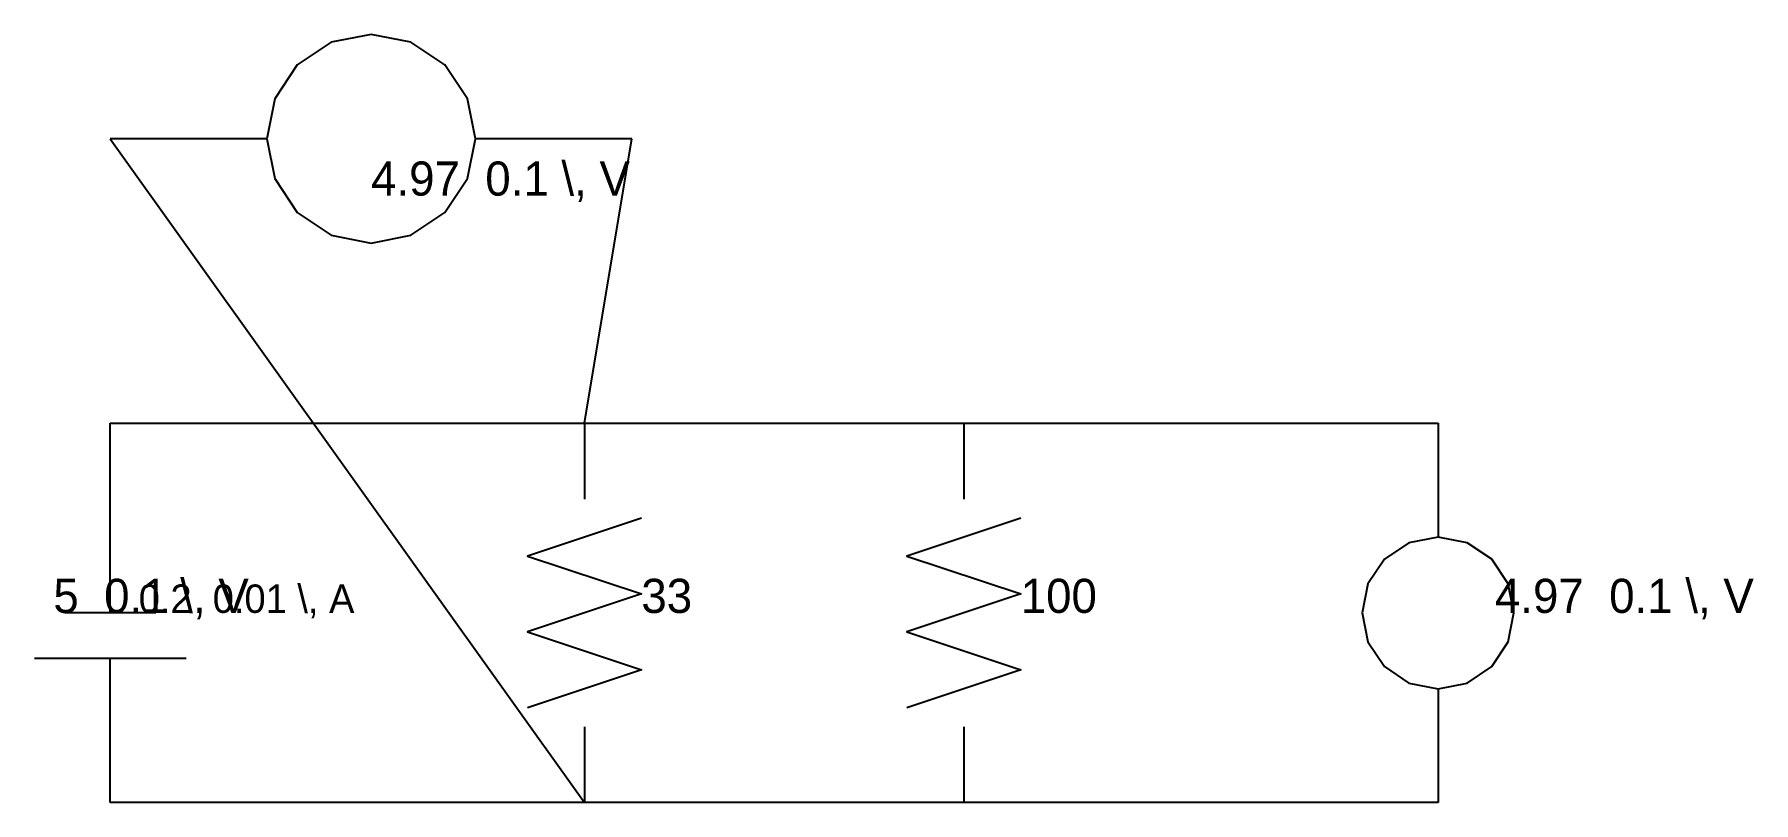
# Model space of a CAD drawing. Extents: x -4 to 86.6, y 0 to 40.5.
import ezdxf

# ---------------------------------------------------------------- set-up
doc = ezdxf.new("R2010")
doc.units = 0
for name, color, linetype in [('CIRCUIT', 7, 'CONTINUOUS'), ('CURRENT', 4, 'CONTINUOUS'), ('LABELS', 3, 'CONTINUOUS')]:
    doc.layers.add(name, color=color, linetype=linetype)

msp = doc.modelspace()

# ---------------------------------------------------------------- linework, layer by layer
at = {"layer": 'CIRCUIT'}
for p, q in [((8.25, 35), (0, 35)), ((0, 35), (25, 0)), ((27.5, 35), (19.25, 35)), ((25, 20), (27.5, 35)), ((0, 10), (0, 20)), ((0, 20), (20, 20)), ((20, 20), (25, 20)), ((25, 20), (25, 16)), ((25, 20), (45, 20)), ((45, 20), (45, 16)), ((45, 20), (70, 20)), ((70, 20), (70, 14)), ((2.4, 10), (-2.4, 10)), ((4, 7.6), (-4, 7.6)), ((0, 0), (0, 7.6)), ((70, 6), (70, 0)), ((25, 4), (25, 0)), ((45, 4), (45, 0)), ((25, 0), (0, 0)), ((45, 0), (25, 0)), ((70, 0), (25, 0))]:
    msp.add_line(p, q, dxfattribs=at)
for points in [[(8.25, 35), (8.6687, 32.8952), (9.8609, 31.1109), (11.6452, 29.9187), (13.75, 29.5), (15.8548, 29.9187), (17.6391, 31.1109), (18.8313, 32.8952), (19.25, 35), (18.8313, 37.1048), (17.6391, 38.8891), (15.8548, 40.0813), (13.75, 40.5), (11.6452, 40.0813), (9.8609, 38.8891), (8.6687, 37.1048), (8.25, 35)], [(28, 15), (22, 13), (28, 11), (22, 9), (28, 7), (22, 5)], [(48, 15), (42, 13), (48, 11), (42, 9), (48, 7), (42, 5)], [(70, 6), (71.5307, 6.3045), (72.8284, 7.1716), (73.6955, 8.4693), (74, 10), (73.6955, 11.5307), (72.8284, 12.8284), (71.5307, 13.6955), (70, 14), (68.4693, 13.6955), (67.1716, 12.8284), (66.3045, 11.5307), (66, 10), (66.3045, 8.4693), (67.1716, 7.1716), (68.4693, 6.3045), (70, 6)]]:
    msp.add_lwpolyline(points, dxfattribs=at)

# ---------------------------------------------------------------- texts
at = {"layer": 'CURRENT'}
msp.add_text('0.2  0.01 \\, A', height=1.5, dxfattribs=at).set_placement((1.5, 10))
at = {"layer": 'LABELS'}
for s, p in [('4.97  0.1 \\, V', (13.75, 32)), ('5  0.1 \\, V', (-3, 10)), ('33', (28, 10)), ('100', (48, 10)), ('4.97  0.1 \\, V', (73, 10))]:
    msp.add_text(s, height=1.8, dxfattribs=at).set_placement(p)

doc.saveas('drawing.dxf')
